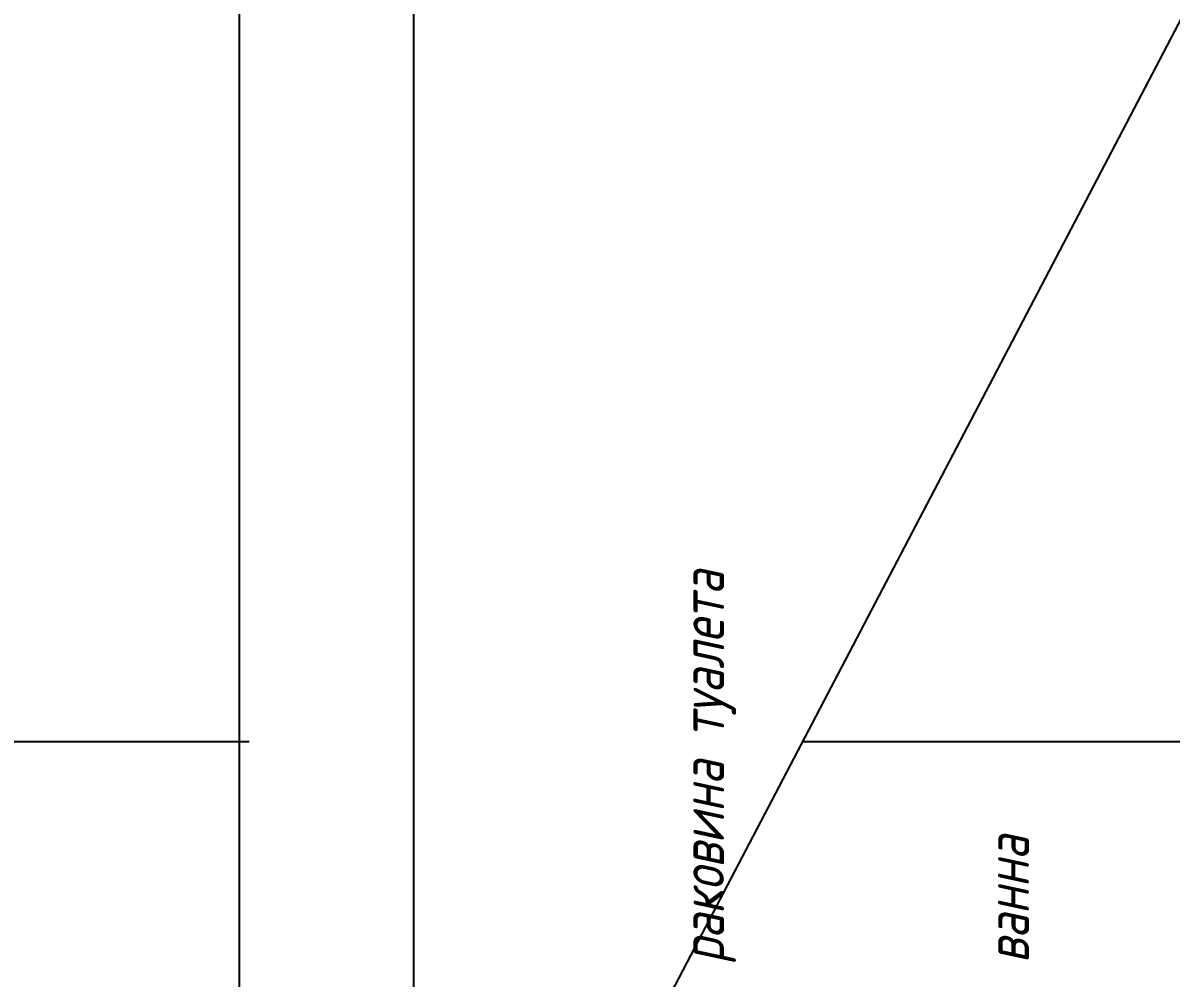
# Model space of a CAD drawing. Header units: millimetres. Extents: x -92220 to 11040, y -5929 to 27498.
# Drawn here: x 101.1 to 232.5, y 1122.9 to 1232.2 of the extents above; entities that cross this region are included whole.
import ezdxf

# ---------------------------------------------------------------- set-up
doc = ezdxf.new("R2010")
doc.units = ezdxf.units.MM
doc.linetypes.add('DASHED', pattern=[19.05, 12.7, -6.35])
doc.layers.add('100 noprint', color=1, linetype='Continuous', plot=False)
doc.layers.add('11 Водоразборный узел', color=7, linetype='Continuous')
doc.layers.add('17 Конструкции 2', color=7, linetype='Continuous')
doc.styles.add('ГОСТ-ISOCPEUR', font='isocpeui.ttf', dxfattribs={"width": 0.8})

msp = doc.modelspace()

# ---------------------------------------------------------------- linework, layer by layer
at = {"layer": '100 noprint', "color": 2, "linetype": 'DASHED', "ltscale": 10}
msp.add_line((0, 1150), (8888.83, 1150), dxfattribs=at)
at = {"layer": '11 Водоразборный узел'}
for p, q in [((125.86, 1285.31), (125.86, 1100.54)), ((145.86, 1100.54), (145.86, 1285.31))]:
    msp.add_line(p, q, dxfattribs=at)
at = {"layer": '17 Конструкции 2', "color": 2}
msp.add_line((444, 1634.5), (50, 882), dxfattribs=at)

# ---------------------------------------------------------------- texts
at = {"layer": '100 noprint', "color": 1, "style": 'ГОСТ-ISOCPEUR', "width": 0.8}
for s, p in [('раковина туалета', (181.36, 1124.65)), ('ванна', (216.24, 1124.65))]:
    msp.add_text(s, height=5, rotation=90, dxfattribs=at).set_placement(p)

doc.saveas('drawing.dxf')
